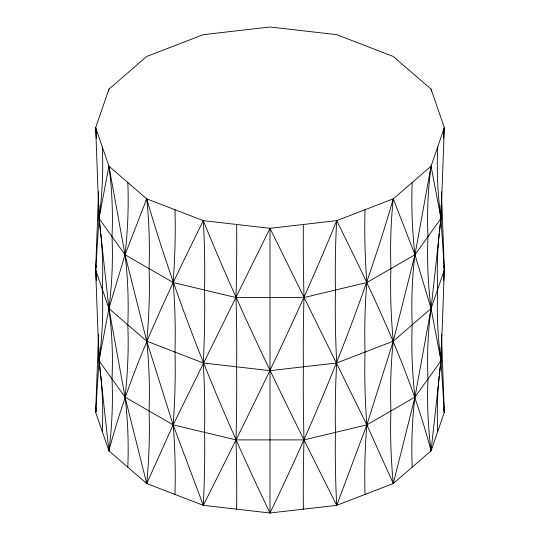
<?xml version="1.0" encoding="UTF-8"?>
<svg xmlns="http://www.w3.org/2000/svg" width="540" height="540" viewBox="0 0 540 540"><rect width="100%" height="100%" fill="white"/><g stroke="black" fill="none" stroke-linecap="round" stroke-linejoin="round"><path stroke-width="0.81" d="M441.45 334.152L444.339 412.344L431.069 450.866L393.275 483.523L336.717 505.339L270 513L203.283 505.339L146.725 483.523L108.931 450.866L99.009 360.808L95.661 270L98.55 191.801M443.529 133.569A569.855 465.284 0 0 1 444.312 127.649L440.991 218.464L431.069 308.516L414.956 397.096L393.275 483.523L366.856 424.865L270 228.305L173.144 424.865L146.725 483.523L125.044 397.096L108.931 308.516L99.009 218.464L95.661 127.656L108.931 89.134L146.725 56.477L203.283 34.661L270 27L336.717 34.661L393.275 56.477L431.069 89.134L444.339 127.656L431.069 166.172L393.275 198.828L336.717 220.644L270 228.305L203.283 220.644C166.577 295.043 130.039 370.285 108.931 450.866L95.661 412.344L98.55 334.152M441.45 191.801L444.339 270L440.991 360.808L431.069 450.866C409.961 370.285 373.424 295.043 336.717 220.644C297.29 317.837 250.331 411.676 203.283 505.339L173.144 424.865L146.725 341.172L125.044 254.745L108.931 166.172L95.661 127.656L95.877 130.977M95.877 273.328L95.661 270L99.009 218.464L99.009 205.369M96.194 410.805L95.661 412.344L99.009 360.808L99.009 347.72M443.637 138.456L444.015 132.638M444.123 130.977L444.339 127.656M443.637 280.807L444.015 274.988M444.123 273.328L444.339 270L440.991 218.464L440.991 205.369M108.655 91.638L108.931 89.134M431.069 166.172L414.956 254.745L393.275 341.172L366.856 424.865L336.717 505.339C289.67 411.676 242.71 317.837 203.283 220.644L146.725 198.828L108.931 166.172L99.009 218.464L125.044 254.745L173.144 282.515L235.987 297.547L304.013 297.547L366.856 282.515L414.956 254.745L440.991 218.464L431.069 166.172A569.855 429.867 35.7 0 0 427.99 236.608A569.855 429.867 35.7 0 0 431.048 308.516A569.855 429.867 35.7 0 0 427.99 378.952A569.855 429.867 35.7 0 0 431.048 450.86M443.806 410.805L444.339 412.344L440.991 360.808L431.069 308.516L414.956 254.745L393.275 198.828C361.894 307.084 318.857 411.534 270 513C221.144 411.534 178.106 307.084 146.725 198.828L125.044 254.745L108.931 308.516L99.009 360.808L125.044 397.096L173.144 424.865L235.987 439.891L304.013 439.891L366.856 424.865L414.956 397.096L440.991 360.808L440.991 347.72M443.718 265.565A569.855 465.284 0 0 0 444.312 270L431.069 308.516L393.275 341.172L336.717 362.988L270 370.656L203.283 362.988L146.725 341.172L108.931 308.516L95.661 270A569.855 465.284 0 0 0 96.282 265.565M431.069 89.134L431.345 91.638M95.985 132.638L96.363 138.456M95.985 274.988L96.363 280.807M270 228.305L270 513M96.282 407.916A569.855 465.284 0 0 1 95.688 412.351M174.994 494.438A569.855 258.498 -68.9 0 0 173.158 424.852A569.855 258.498 -68.9 0 0 174.994 352.094A569.855 258.498 -68.9 0 0 173.158 282.501A569.855 258.498 -68.9 0 0 174.994 209.743M203.297 505.325A569.855 178.058 -76.6 0 0 204.559 432.385A569.855 178.058 -76.6 0 0 203.29 362.975A569.855 178.058 -76.6 0 0 204.559 290.041A569.855 178.058 -76.6 0 0 203.29 220.631M236.642 509.18A569.855 90.774 -83.4 0 0 235.994 439.877A569.855 90.774 -83.4 0 0 236.642 366.836A569.855 90.774 -83.4 0 0 235.994 297.533A569.855 90.774 -83.4 0 0 236.642 224.485M365.006 494.438A569.855 258.498 68.9 0 1 366.842 424.852A569.855 258.498 68.9 0 1 365.006 352.094A569.855 258.498 68.9 0 1 366.842 282.501A569.855 258.498 68.9 0 1 365.006 209.743M393.255 483.509A569.855 329.009 60 0 1 390.92 410.987A569.855 329.009 60 0 1 393.255 341.159A569.855 329.009 60 0 1 390.92 268.637A569.855 329.009 60 0 1 393.262 198.815M412.189 467.195A569.855 386.87 49.2 0 1 414.936 397.082A569.855 386.87 49.2 0 1 412.189 324.851A569.855 386.87 49.2 0 1 414.936 254.738A569.855 386.87 49.2 0 1 412.189 182.507M95.688 127.649A569.855 465.284 0 0 1 96.471 133.569M437.717 146.914A569.855 456.347 19 0 0 440.964 218.464A569.855 456.347 19 0 0 439.358 231.586M439.135 233.779A569.855 456.347 19 0 0 437.717 289.258A569.855 456.347 19 0 0 440.964 360.808A569.855 456.347 19 0 0 439.358 373.937M336.71 220.631A569.855 178.058 76.6 0 0 335.441 290.041A569.855 178.058 76.6 0 0 336.704 362.981A569.855 178.058 76.6 0 0 335.441 432.385A569.855 178.058 76.6 0 0 336.704 505.325M303.359 224.485A569.855 90.774 83.4 0 0 304.007 297.533A569.855 90.774 83.4 0 0 303.359 366.829A569.855 90.774 83.4 0 0 304.007 439.877A569.855 90.774 83.4 0 0 303.359 509.18M146.738 198.815A569.855 329.009 -60 0 1 149.081 268.637A569.855 329.009 -60 0 1 146.738 341.165A569.855 329.009 -60 0 1 149.081 410.987A569.855 329.009 -60 0 1 146.738 483.509M127.811 182.507A569.855 386.87 -49.2 0 1 125.064 254.738A569.855 386.87 -49.2 0 1 127.811 324.851A569.855 386.87 -49.2 0 1 125.064 397.089A569.855 386.87 -49.2 0 1 127.811 467.195M108.952 166.165A569.855 429.867 -35.7 0 1 112.01 236.608A569.855 429.867 -35.7 0 1 108.952 308.516A569.855 429.867 -35.7 0 1 112.01 378.952A569.855 429.867 -35.7 0 1 108.952 450.86M102.283 146.914A569.855 456.347 -19 0 1 99.036 218.464A569.855 456.347 -19 0 1 100.642 231.586M100.865 233.779A569.855 456.347 -19 0 1 102.283 289.258A569.855 456.347 -19 0 1 99.036 360.808A569.855 456.347 -19 0 1 100.642 373.937M443.435 276.656A569.855 465.284 0 0 1 444.312 270M95.688 270A569.855 465.284 0 0 1 96.566 276.656M437.717 431.608A569.855 456.347 19 0 1 439.135 376.13M100.865 376.13A569.855 456.347 -19 0 1 102.283 431.608M444.312 412.351A569.855 465.284 0 0 1 443.718 407.916"/></g></svg>
